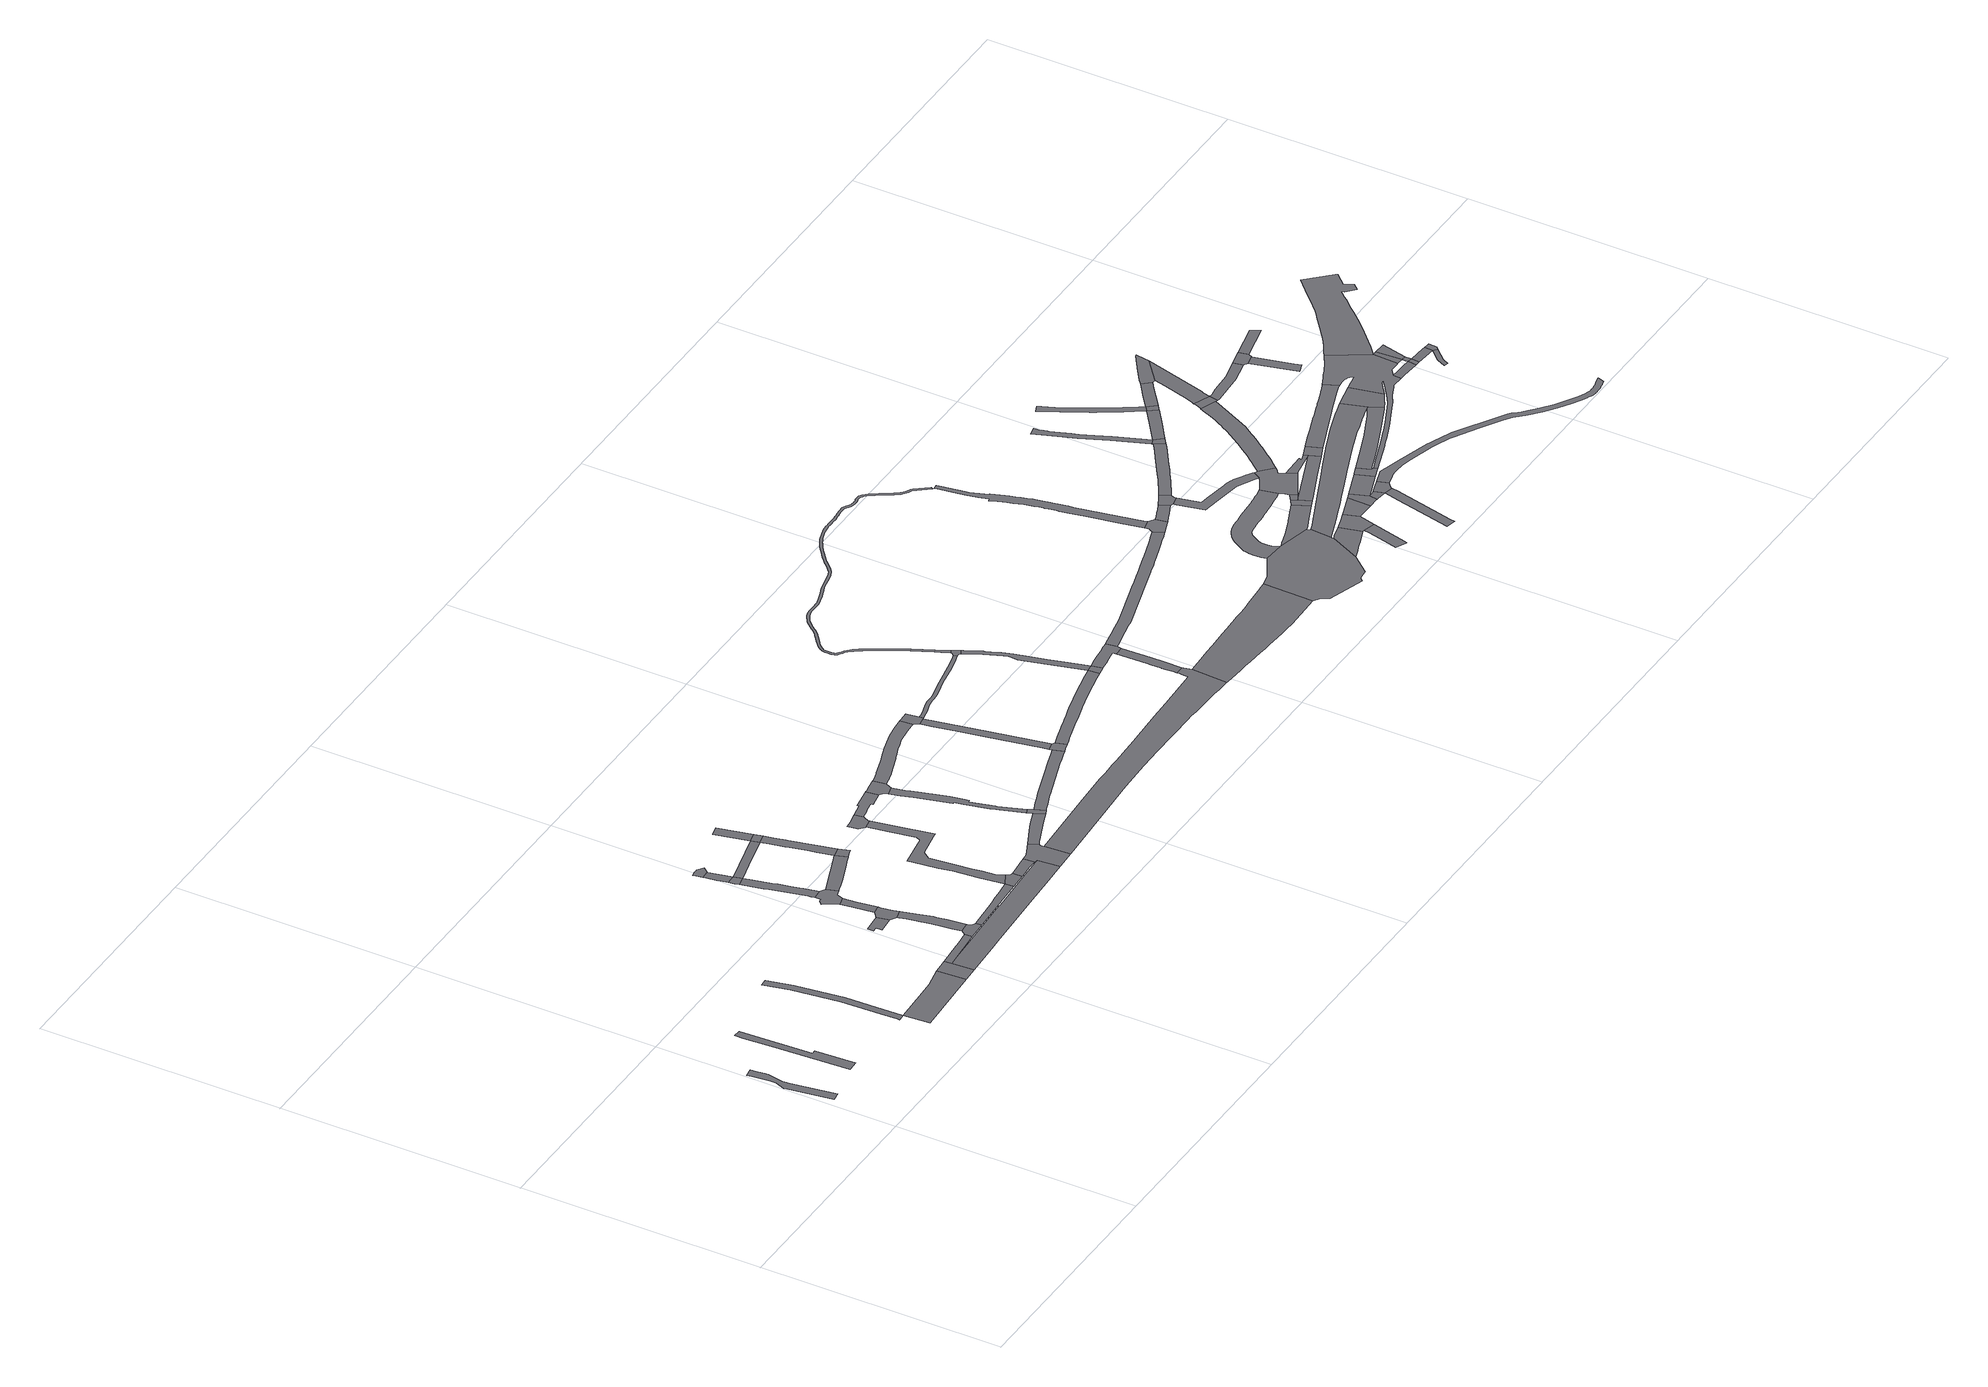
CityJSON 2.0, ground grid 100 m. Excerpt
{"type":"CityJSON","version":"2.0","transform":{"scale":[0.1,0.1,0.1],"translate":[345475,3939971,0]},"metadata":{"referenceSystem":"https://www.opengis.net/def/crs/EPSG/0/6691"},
"CityObjects":{
"road1":{"type":"Road","attributes":{"RoadStructureAttribute.sectionType":"1"},"geometry":[{"type":"MultiSurface","lod":"1","boundaries":[[[0,1,2,3,4,5,6,7,8,9,10,11,12,13,14,15,16,17]]]}]},
"road2":{"type":"Road","attributes":{"RoadStructureAttribute.sectionType":"1"},"geometry":[{"type":"MultiSurface","lod":"1","boundaries":[[[18,19,20,21,22,23,24,25]]]}]},
"road3":{"type":"Road","attributes":{"RoadStructureAttribute.sectionType":"1"},"geometry":[{"type":"MultiSurface","lod":"1","boundaries":[[[26,27,28,29,30,31,32,33,34,35,36,37]]]}]},
"road4":{"type":"Road","attributes":{"RoadStructureAttribute.sectionType":"1"},"geometry":[{"type":"MultiSurface","lod":"1","boundaries":[[[38,39,40,37,41,42,43,44]]]}]},
"road5":{"type":"Road","geometry":[{"type":"MultiSurface","lod":"1","boundaries":[[[45,46,44,43,47,48,49]]]}]},
"road6":{"type":"Road","attributes":{"RoadStructureAttribute.sectionType":"1"},"geometry":[{"type":"MultiSurface","lod":"1","boundaries":[[[48,50,51,52,53,45,49]]]}]},
"road7":{"type":"Road","attributes":{"RoadStructureAttribute.sectionType":"1"},"geometry":[{"type":"MultiSurface","lod":"1","boundaries":[[[54,55,56,57,58,59]]]}]},
"road8":{"type":"Road","geometry":[{"type":"MultiSurface","lod":"1","boundaries":[[[50,60,61,62,63,64,65,66,51]]]}]},
"road9":{"type":"Road","attributes":{"RoadStructureAttribute.sectionType":"1"},"geometry":[{"type":"MultiSurface","lod":"1","boundaries":[[[67,68,69,70,71,72,73,74,75,66,65,76,77,78,79,80,81,82,83]]]}]},
"road10":{"type":"Road","geometry":[{"type":"MultiSurface","lod":"1","boundaries":[[[84,85,86,87,54,59,67,83]]]}]},
"road11":{"type":"Road","attributes":{"RoadStructureAttribute.sectionType":"1"},"geometry":[{"type":"MultiSurface","lod":"1","boundaries":[[[88,89,87,86,90,91,92,93]]]}]},
"road12":{"type":"Road","geometry":[{"type":"MultiSurface","lod":"1","boundaries":[[[94,95,96,97,98,99,93,92,100,101,102]]]}]},
"road13":{"type":"Road","attributes":{"RoadStructureAttribute.sectionType":"1"},"geometry":[{"type":"MultiSurface","lod":"1","boundaries":[[[103,104,105,106,107,108,109,95,94,110,111,112,113,114,115,116]]]}]},
"road14":{"type":"Road","geometry":[{"type":"MultiSurface","lod":"1","boundaries":[[[117,118,103,116,119]]]}]},
"road15":{"type":"Road","attributes":{"RoadStructureAttribute.sectionType":"1"},"geometry":[{"type":"MultiSurface","lod":"1","boundaries":[[[120,121,122,123,124,125,117,119]]]}]},
"road16":{"type":"Road","attributes":{"function":"2","RoadStructureAttribute.sectionType":"1"},"geometry":[{"type":"MultiSurface","lod":"1","boundaries":[[[126,127,128,129,130,131,48,47,132,133,134,135,136]]]}]},
"road17":{"type":"Road","geometry":[{"type":"MultiSurface","lod":"1","boundaries":[[[137,138,139,140,141,142,122,121,143]]]}]},
"road18":{"type":"Road","attributes":{"RoadStructureAttribute.sectionType":"1"},"geometry":[{"type":"MultiSurface","lod":"1","boundaries":[[[144,145,146,62,61,147,148,149,150,151,152]]]}]},
"road19":{"type":"Road","attributes":{"RoadStructureAttribute.sectionType":"1"},"geometry":[{"type":"MultiSurface","lod":"1","boundaries":[[[153,154,155,156,157,158,159,160,161,162,163,164,165,166,102,101]]]}]},
"road20":{"type":"Road","attributes":{"RoadStructureAttribute.sectionType":"1"},"geometry":[{"type":"MultiSurface","lod":"1","boundaries":[[[167,168,169,170,171,172,173,174,175,119,116,176,173,177,178,179,180,181,182,164]]]}]},
"road21":{"type":"Road","geometry":[{"type":"MultiSurface","lod":"1","boundaries":[[[183,184,152,151,185,186]]]}]},
"road22":{"type":"Road","geometry":[{"type":"MultiSurface","lod":"1","boundaries":[[[163,187,188,189,167,164]]]}]},
"road23":{"type":"Road","geometry":[{"type":"MultiSurface","lod":"1","boundaries":[[[172,190,174,173]]]}]},
"road24":{"type":"Road","attributes":{"RoadStructureAttribute.sectionType":"1"},"geometry":[{"type":"MultiSurface","lod":"1","boundaries":[[[190,191,192,193,174]]]}]},
"road25":{"type":"Road","attributes":{"RoadStructureAttribute.sectionType":"1"},"geometry":[{"type":"MultiSurface","lod":"1","boundaries":[[[186,185,194,195,196,197]]]}]},
"road26":{"type":"Road","attributes":{"RoadStructureAttribute.sectionType":"1"},"geometry":[{"type":"MultiSurface","lod":"1","boundaries":[[[184,198,199,200,201,202,203,204,205,206,207,208,209,210,211,212,213,214,215,216,217,218,219,220,221,222,152]]]}]},
"road27":{"type":"Road","geometry":[{"type":"MultiSurface","lod":"1","boundaries":[[[136,223,224,225,226,227,228,229,197,196,126]]]}]},
"road28":{"type":"Road","geometry":[{"type":"MultiSurface","lod":"1","boundaries":[[[230,231,232,233,234,211,210,235,236,237]]]}]},
"road29":{"type":"Road","attributes":{"RoadStructureAttribute.sectionType":"1"},"geometry":[{"type":"MultiSurface","lod":"1","boundaries":[[[238,239,240,241,242,243,244,245,246,247,248,228,227]]]}]},
"road30":{"type":"Road","attributes":{"RoadStructureAttribute.sectionType":"1"},"geometry":[{"type":"MultiSurface","lod":"1","boundaries":[[[236,249,250,251,252,253,254,255,256,257,258,259,237]]]}]},
"road31":{"type":"Road","attributes":{"RoadStructureAttribute.sectionType":"1"},"geometry":[{"type":"MultiSurface","lod":"1","boundaries":[[[260,261,262,263,264,265,266,267,268,269,270,271,272,273,274,275,276,277,278,279,280,281]]]}]},
"road32":{"type":"Road","geometry":[{"type":"MultiSurface","lod":"1","boundaries":[[[244,243,282,283,260,281]]]}]},
"road33":{"type":"Road","geometry":[{"type":"MultiSurface","lod":"1","boundaries":[[[284,285,286,287,288,257,256,289,290,271,270,291,292]]]}]},
"road34":{"type":"Road","attributes":{"RoadStructureAttribute.sectionType":"1"},"geometry":[{"type":"MultiSurface","lod":"1","boundaries":[[[282,293,294,295,296,297,298,299,300,301,302,303,304,305,306,307,308,309,310,311,283]]]}]},
"road35":{"type":"Road","attributes":{"RoadStructureAttribute.sectionType":"1"},"geometry":[{"type":"MultiSurface","lod":"1","boundaries":[[[291,312,313,314,315,316,317,318,319,320,321,322,323,324,325,326,327,328,329,330,331,332,333,334,335,336,337,338,339,340,341,342,343,344,345,346,347,348,292]]]}]},
"road36":{"type":"Road","attributes":{"function":"2","RoadStructureAttribute.sectionType":"1"},"geometry":[{"type":"MultiSurface","lod":"1","boundaries":[[[349,350,351,352,353,354,355,356,357,358,359,360,361,362,363,364,365,366,367,368,369,370,371,372,224,223,373,374,375,376,377,378,379,380,381,382,383,384,385,386,387,388,389,390,391]]]}]},
"road37":{"type":"Road","geometry":[{"type":"MultiSurface","lod":"1","boundaries":[[[392,304,303,393,394,395,396,397]]]}]},
"road38":{"type":"Road","attributes":{"RoadStructureAttribute.sectionType":"1"},"geometry":[{"type":"MultiSurface","lod":"1","boundaries":[[[398,399,400,401,402,403,404,392,397]]]}]},
"road39":{"type":"Road","geometry":[{"type":"MultiSurface","lod":"1","boundaries":[[[405,400,399,406,407,408,409,410,411,338,337]]]}]},
"road40":{"type":"Road","attributes":{"RoadStructureAttribute.sectionType":"1"},"geometry":[{"type":"MultiSurface","lod":"1","boundaries":[[[412,413,414,415,416,417,418,419,420,421,422,423,424,396,395,425,426,427,428,429,430,431,432,433,434,435,436,437,438,439,440,441,442,443]]]}]},
"road41":{"type":"Road","attributes":{"RoadStructureAttribute.sectionType":"1"},"geometry":[{"type":"MultiSurface","lod":"1","boundaries":[[[444,445,446,447,448,449,450,451,452,453,454,455,456,457,458,407,406,459,460,461,462,463,464,465,466,467,468,469,470,471,472,473,474,475]]]}]},
"road42":{"type":"Road","geometry":[{"type":"MultiSurface","lod":"1","boundaries":[[[474,476,477,478,479,480,481,482,475]]]}]},
"road43":{"type":"Road","geometry":[{"type":"MultiSurface","lod":"1","boundaries":[[[412,443,483,484,485,486]]]}]},
"road44":{"type":"Road","attributes":{"RoadStructureAttribute.sectionType":"1"},"geometry":[{"type":"MultiSurface","lod":"1","boundaries":[[[477,487,488,489,490,491,492,493,494,412,486,495,496,497,498,499,500,501,502,503,478]]]}]},
"road45":{"type":"Road","geometry":[{"type":"MultiSurface","lod":"1","boundaries":[[[485,504,505,506,507,508,509,510,511,512,513,514,515,516,486]]]}]},
"road46":{"type":"Road","geometry":[{"type":"MultiSurface","lod":"1","boundaries":[[[517,518,509,508,519,520,521,522,523,524,525,354,353]]]}]},
"road47":{"type":"Road","attributes":{"function":"2","RoadStructureAttribute.sectionType":"1"},"geometry":[{"type":"MultiSurface","lod":"1","boundaries":[[[526,527,528,529,530,531,532,533,534,535,536,537,538,539,540,541,542,543,544,545,351,350,546,547,548,549,550,551,552,553,554,555,556,557,558,559,560,561,562,563,564,565]]]}]},
"road48":{"type":"Road","attributes":{"RoadStructureAttribute.sectionType":"1"},"geometry":[{"type":"MultiSurface","lod":"1","boundaries":[[[566,567,568,569,570,571,572,573,574,575,576,577,578,579,580,581,582,583,584,585,586,587,588,589,590,591,592,593,594,595,596,597,598,599,600,601,602,603,604,605,606,607,608,609,610,611,612,613,614,615,616,617,618,619,620,621,622,623,624,625,626,627,628,629,630,631,632,633,634,635,636,637,638,639,640,641,642,643,644,645,646,647,648,649,650,651,652,653,654,655,656,657,658,659,660,661,662,663,664,665,666,667,668,669,670,671,672,673,674,675,676,677,678,679,680,681,682,683,684,685,686,687,688,689,690,691,692,693,694,695,696,697,698,699,700,701,702,703,704,705,706,707,708,709,710,711,712,713,714,715,716,717,718,719,720,721,722,480,479,723,724,725,726,727,728,729,730,731,732,733,734,735,736,737,738,739,740,741,742,743,744,745,746,747,748,749,750,751,752,753,754,755,756,757,758,759,760,761,762,763,764,765,766,767,768,769,770,771,772,773,774,775,776,777,778,779,780,781,782,783,784,785,786,787,788,789,790,791,792,793,794,795,796,797,798,799,800,801,802,803,804,805,806,807,808,809,810,811,812,813,814,815,816,817,818,819,820,821,822,823,824,825,826,827,828,829,830,831,832,833,834,835,836,837,838,839,840,841,842,843,844,845,846,847,848,849,850,851,852,853,854,855,856,857,858,859,860,861,862,863,864,865,866,867,868,869,870,871,872,873,874,875,876,877,878,879,880,881,882,883,884,885]]]}]},
"road49":{"type":"Road","attributes":{"RoadStructureAttribute.sectionType":"1"},"geometry":[{"type":"MultiSurface","lod":"1","boundaries":[[[886,887,888,889,890,891,892,893,894,895,896,897,898,899,900,901,902,903,904,511,510,905,906,907,908,909,910,911,912,913,914,915,916,917,918,919,920,921,922,923]]]}]},
"road50":{"type":"Road","geometry":[{"type":"MultiSurface","lod":"1","boundaries":[[[924,925,926,927,928,929,930,931,932,933,934,935,936,937,938,939,526,565,940,941,942,943,944,945,946]]]}]},
"road51":{"type":"Road","geometry":[{"type":"MultiSurface","lod":"1","boundaries":[[[922,947,948,949,950,951,952,923]]]}]},
"road52":{"type":"Road","attributes":{"RoadStructureAttribute.sectionType":"1"},"geometry":[{"type":"MultiSurface","lod":"1","boundaries":[[[953,954,955,956,957,958,959,960,961,962,963,964,965,966,967,968,969,970,971,972,973,974,975,976,977,978,979,980,981,982,983,984,985,986,987,988,989,990,991,992,993,994,995,996,997,998,999,1000,1001,1002,1003,1004,1005,1006,951,950]]]}]},
"road53":{"type":"Road","attributes":{"function":"2","RoadStructureAttribute.sectionType":"1"},"geometry":[{"type":"MultiSurface","lod":"1","boundaries":[[[1007,1008,1009,1010,1011,1012,1013,1014,1015,1016,1017,924,946]]]}]},
"road54":{"type":"Road","attributes":{"RoadStructureAttribute.sectionType":"1"},"geometry":[{"type":"MultiSurface","lod":"1","boundaries":[[[948,1018,1019,1020,1021,1022,1023,1024,1025,1026,1027,1028,949]]]}]},
"road55":{"type":"Road","attributes":{"RoadStructureAttribute.sectionType":"1"},"geometry":[{"type":"MultiSurface","lod":"1","boundaries":[[[1029,1030,1031,1032,1033,1034,1035,1036,1037,1038,1039,1040,1041,1042,1043,1044,1045,1046,1047,1048,1049,1050,1051,1052,1053,1054,1055,1056,1057,1058,1059,1060,1061,1062,1063,1064,1065,1066,1067,1068,1069,1070,936,935,1071,1072,1073,1074,1075,1076,1077,1078,1079,1080,1081,1082,1083,1084,1085,1086,1087,1088,1089,1090,1091,1092,1093,1094,1095,1096,1097,1098,1099,1100,1101,1102,1103,1104,1105]]]}]},
"road56":{"type":"Road","attributes":{"RoadStructureAttribute.sectionType":"1"},"geometry":[{"type":"MultiSurface","lod":"1","boundaries":[[[1106,1107,1108,1109,1110,1111,1112,1113,1114,1115,1116,1117,1118,1119,935,934]]]}]},
"road57":{"type":"Road","attributes":{"RoadStructureAttribute.sectionType":"1"},"geometry":[{"type":"MultiSurface","lod":"1","boundaries":[[[1120,1121,1122,1123,1124,1125,1126,1127,1128]]]}]},
"road58":{"type":"Road","geometry":[{"type":"MultiSurface","lod":"1","boundaries":[[[1129,1130,1023,1022,1131,1132,1133,1134,1135]]]}]},
"road59":{"type":"Road","geometry":[{"type":"MultiSurface","lod":"1","boundaries":[[[1136,1137,1138,1139,1140,1013,1012,1123,1122]]]}]},
"road60":{"type":"Road","geometry":[{"type":"MultiSurface","lod":"1","boundaries":[[[1141,1142,1109,1108,1143]]]}]},
"road61":{"type":"Road","attributes":{"function":"2","RoadStructureAttribute.sectionType":"1"},"geometry":[{"type":"MultiSurface","lod":"1","boundaries":[[[1144,1145,1138,1137,1146]]]}]},
"road62":{"type":"Road","attributes":{"RoadStructureAttribute.sectionType":"1"},"geometry":[{"type":"MultiSurface","lod":"1","boundaries":[[[1147,1148,1149,1150,1151,1152,1153,1154,1155,1156,1157,1158,1159,1160,1161,1162,1163,1164,1165,1166,1167,1168,1169,1170,1132,1131]]]}]},
"road63":{"type":"Road","attributes":{"RoadStructureAttribute.sectionType":"1"},"geometry":[{"type":"MultiSurface","lod":"1","boundaries":[[[1171,1172,1173,1142,1141]]]}]},
"road64":{"type":"Road","attributes":{"RoadStructureAttribute.sectionType":"1"},"geometry":[{"type":"MultiSurface","lod":"1","boundaries":[[[1174,1175,1176,1177,1178,1179,1180,1181,1182,1183]]]}]},
"road65":{"type":"Road","geometry":[{"type":"MultiSurface","lod":"1","boundaries":[[[1184,1185,1144,1146,1186,1187]]]}]},
"road66":{"type":"Road","attributes":{"RoadStructureAttribute.sectionType":"1"},"geometry":[{"type":"MultiSurface","lod":"1","boundaries":[[[1134,1188,1189,1190,1191,1192,1193,1194,1195,1196,1197,1198,1199,1200,1201,1202,1203,1204,1205,1206,1207,1208,1135]]]}]},
"road67":{"type":"Road","attributes":{"RoadStructureAttribute.sectionType":"1"},"geometry":[{"type":"MultiSurface","lod":"1","boundaries":[[[1209,1210,1211,1184,1187,1212,1183]]]}]},
"road68":{"type":"Road","geometry":[{"type":"MultiSurface","lod":"1","boundaries":[[[1104,1213,1172,1171,1214,1215,1216,1217,1218,1219,1220,1221,1222,1223,1154,1153,1224,1225,1226,1227,1228,1229,1105]]]}]},
"road69":{"type":"Road","attributes":{"function":"2","RoadStructureAttribute.sectionType":"1"},"geometry":[{"type":"MultiSurface","lod":"1","boundaries":[[[1230,1231,1141,1143,1232,1233,1234,1235,1236]]]}]},
"road70":{"type":"Road","attributes":{"function":"2","RoadStructureAttribute.sectionType":"1"},"geometry":[{"type":"MultiSurface","lod":"1","boundaries":[[[1237,1185,1184,1238,1239]]]}]},
"road71":{"type":"Road","geometry":[{"type":"MultiSurface","lod":"1","boundaries":[[[1240,1241,1242,1243,1244,1209,1183,1182]]]}]},
"road72":{"type":"Road","attributes":{"function":"2","RoadStructureAttribute.sectionType":"1"},"geometry":[{"type":"MultiSurface","lod":"1","boundaries":[[[1245,1246,1247,1248,1218,1217,1249,1236]]]}]},
"road73":{"type":"Road","attributes":{"RoadStructureAttribute.sectionType":"1"},"geometry":[{"type":"MultiSurface","lod":"1","boundaries":[[[1250,1251,1252,1253,1254,1255,1256,1257,1258,1259,1260,1261,1262,1263,1264,1265,1266,1267,1268,1269]]]}]},
"road74":{"type":"Road","attributes":{"function":"3","RoadStructureAttribute.sectionType":"1"},"geometry":[{"type":"MultiSurface","lod":"1","boundaries":[[[1270,1271,1272,1273,1274,1275,1276,1277,1278,1279,1280,1281,1282,1283,1284,929,928,1285,1286,1287,1288,1289,1290,1291,1292,1293,1294,1295,1296,1297,1298,1299,1300,1301,1302,1303,1304,1305,1306,1307,1308,1309,1310,1311,1312,1313,1314,1315,1316,1317,1318,1319,1320,1321]]]}]},
"road75":{"type":"Road","geometry":[{"type":"MultiSurface","lod":"1","boundaries":[[[1322,1323,1324,1237,1239,1325,1326]]]}]},
"road76":{"type":"Road","geometry":[{"type":"MultiSurface","lod":"1","boundaries":[[[1268,1199,1198,1327,1328,1269]]]}]},
"road77":{"type":"Road","geometry":[{"type":"MultiSurface","lod":"1","boundaries":[[[1235,1329,1330,1245,1236]]]}]},
"road78":{"type":"Road","attributes":{"RoadStructureAttribute.sectionType":"1"},"geometry":[{"type":"MultiSurface","lod":"1","boundaries":[[[1222,1331,1332,1333,1334,1335,1336,1337,1338,1339,1340,1341,1342,1343,1344,1345,1346,1347,1348,1349,1350,1351,1352,1353,1354,1355,1356,1357,1358,1359,1360,1361,1362,1363,1364,1365,1366,1223]]]}]},
"road79":{"type":"Road","attributes":{"RoadStructureAttribute.sectionType":"1"},"geometry":[{"type":"MultiSurface","lod":"1","boundaries":[[[1367,1368,1369,1269,1328,1370,1371,1372,1373,1374]]]}]},
"road80":{"type":"Road","attributes":{"RoadStructureAttribute.sectionType":"1"},"geometry":[{"type":"MultiSurface","lod":"1","boundaries":[[[1375,1376,1377,1378,1379,1380,1381,1382,1383,1384,1385,1386,1387,1388,1389,1390,1391,1392,1393,1394,1395,1396,1397,1398,1399,1400,1401,1402,1403,1404,1405,1406,1407,1374]]]}]},
"road81":{"type":"Road","attributes":{"function":"3","RoadStructureAttribute.sectionType":"1"},"geometry":[{"type":"MultiSurface","lod":"1","boundaries":[[[1408,1409,1410,1411,1412,1413,1414,1323,1322,1415,1416,1417,1418,1419,1420,1421,1422,1423,1424,1321]]]}]},
"road82":{"type":"Road","geometry":[{"type":"MultiSurface","lod":"1","boundaries":[[[1373,1425,1426,1375,1374]]]}]},
"road83":{"type":"Road","geometry":[{"type":"MultiSurface","lod":"1","boundaries":[[[1427,1428,1346,1345,1429,1430,1431,1432]]]}]},
"road84":{"type":"Road","attributes":{"RoadStructureAttribute.sectionType":"1"},"geometry":[{"type":"MultiSurface","lod":"1","boundaries":[[[1433,1375,1426,1434,1435,1436,1437]]]}]},
"road85":{"type":"Road","attributes":{"function":"2","RoadStructureAttribute.sectionType":"1"},"geometry":[{"type":"MultiSurface","lod":"1","boundaries":[[[1438,1439,1440,1441,1442,1443,1444,1445,1446,1447,1448,1449,1450,1451,1452,1330,1329,1453,1454,1455,1456,1457,1458,1459,1460,1461,1462,1463]]]}]},
"road86":{"type":"Road","attributes":{"RoadStructureAttribute.sectionType":"1"},"geometry":[{"type":"MultiSurface","lod":"1","boundaries":[[[1242,1464,1465,1466,1467,1468,1469,1470,1471,1472,1473,1474,1475,1476,1477,1478,1479,1480,1481,1482,1483,1484,1485,1486,1487,1488,1489,1490,1491,1492,1493,1494,1495,1496,1497,1498,1499,1500,1501,1502,1503,1504,1505,1506,1507,1508,1509,1510,1511,1512,1513,1514,1515,1516,1517,1518,1519,1520,1521,1522,1523,1524,1525,1526,1527,1528,1529,1530,1531,1532,1533,1534,1535,1536,1537,1538,1539,1540,1541,1542,1543,1243]]]}]},
"road87":{"type":"Road","attributes":{"RoadStructureAttribute.sectionType":"1"},"geometry":[{"type":"MultiSurface","lod":"1","boundaries":[[[1544,1545,1546,1547,1548,1549,1550,1551,1552,1553,1432,1431]]]}]},
"road88":{"type":"Road","geometry":[{"type":"MultiSurface","lod":"1","boundaries":[[[1325,1554,1555,1556,1557,1558,1559,1560,1561,1562,1563,1564,1565,1566,1567,1568,1569,1570,1571,1572,1573,1574,1575,1576,1577,1578,1579,1580,1581,1582,1583,1584,1585,1438,1463,1586,1587,1588,1589,1590,1591,1592,1593,1594,1595,1596,1597,1598,1599,1600,1601,1602,1603,1604,1605,1606,1607,1608,1609,1610,1611,1612,1613,1614,1615,1616,1617,1618,1326]]]}]},
"road89":{"type":"Road","geometry":[{"type":"MultiSurface","lod":"1","boundaries":[[[1437,1436,1547,1546,1619,1620,1621,1622]]]}]},
"road90":{"type":"Road","attributes":{"RoadStructureAttribute.sectionType":"1"},"geometry":[{"type":"MultiSurface","lod":"1","boundaries":[[[1430,1623,1624,1625,1626,1627,1628,1629,1630,1631,1632,1633,1431]]]}]},
"road91":{"type":"Road","geometry":[{"type":"MultiSurface","lod":"1","boundaries":[[[1321,1424,1634,1635,1636,1598,1597,1637,1270]]]}]},
"road92":{"type":"Road","attributes":{"RoadStructureAttribute.sectionType":"1"},"geometry":[{"type":"MultiSurface","lod":"1","boundaries":[[[1638,1639,1640,1641,1642,1643,1644]]]}]},
"road93":{"type":"Road","geometry":[{"type":"MultiSurface","lod":"1","boundaries":[[[1627,1638,1644,1645,1646,1628]]]}]},
"road94":{"type":"Road","attributes":{"RoadStructureAttribute.sectionType":"1"},"geometry":[{"type":"MultiSurface","lod":"1","boundaries":[[[1647,1648,1649,1570,1569,1650,1651,1652,1653]]]}]},
"road95":{"type":"Road","attributes":{"RoadStructureAttribute.sectionType":"1"},"geometry":[{"type":"MultiSurface","lod":"1","boundaries":[[[1645,1654,1655,1646]]]}]},
"road96":{"type":"Road","geometry":[{"type":"MultiSurface","lod":"1","boundaries":[[[1656,1657,1647,1653]]]}]},
"road97":{"type":"Road","geometry":[{"type":"MultiSurface","lod":"1","boundaries":[[[1658,1659,1660,1576,1575,1661]]]}]},
"road98":{"type":"Road","attributes":{"RoadStructureAttribute.sectionType":"1"},"geometry":[{"type":"MultiSurface","lod":"1","boundaries":[[[1662,1647,1657,1663,1664,1661]]]}]},
"road99":{"type":"Road","geometry":[{"type":"MultiSurface","lod":"1","boundaries":[[[1664,1665,1658,1661]]]}]},
"road100":{"type":"Road","attributes":{"RoadStructureAttribute.sectionType":"1"},"geometry":[{"type":"MultiSurface","lod":"1","boundaries":[[[1666,1667,1668,1669,1670,1671,1672,1673]]]}]},
"road101":{"type":"Road","attributes":{"RoadStructureAttribute.sectionType":"1"},"geometry":[{"type":"MultiSurface","lod":"1","boundaries":[[[1674,1675,1676,1657,1656,1677,1673]]]}]},
"road102":{"type":"Road","geometry":[{"type":"MultiSurface","lod":"1","boundaries":[[[1678,1679,1680,1674,1673,1672]]]}]},
"road103":{"type":"Road","attributes":{"function":"2","RoadStructureAttribute.sectionType":"1"},"geometry":[{"type":"MultiSurface","lod":"1","boundaries":[[[1681,1682,1683,1684,1685,1686,1687,1688,1689,1690,1691,1692,1693,1694,1695,1696,1697,1698,1699,1700,1701,1577,1576,1702,1703,1704,1705,1706,1707,1708,1709,1710,1711,1712,1713,1714,1715,1716,1717,1718,1719,1720]]]}]}
},
"vertices":[
[72,282,0],[43,465,0],[41,487,0],[41,495,0],[50,546,0],[52,561,0],[52,575,0],[48,609,0],[45,631,0],[10,627,0],[13,605,0],[22,534,0],[23,522,0],[21,510,0],[17,498,0],[7,470,0],[7,466,0],[37,277,0],
[262,484,0],[247,484,0],[232,782,0],[202,785,0],[203,749,0],[209,649,0],[226,317,0],[271,320,0],
[611,321,0],[607,421,0],[602,552,0],[576,750,0],[552,854,0],[522,852,0],[547,745,0],[572,549,0],[578,388,0],[581,319,0],[581,311,0],[611,313,0],
[881,337,0],[825,325,0],[721,319,0],[617,205,0],[717,211,0],[915,223,0],[908,342,0],
[973,347,0],[927,344,0],[981,227,0],[976,316,0],[976,317,0],
[1157,333,0],[1154,363,0],[1099,358,0],[1077,356,0],
[1089,695,0],[1011,687,0],[1012,663,0],[1032,664,0],[1034,638,0],[1101,645,0],
[1179,335,0],[1236,339,0],[1234,362,0],[1223,366,0],[1215,380,0],[1214,388,0],[1169,382,0],
[1126,628,0],[1128,621,0],[1134,593,0],[1140,565,0],[1145,540,0],[1146,538,0],[1152,499,0],[1158,459,0],[1164,420,0],[1208,426,0],[1203,466,0],[1197,506,0],[1195,517,0],[1192,531,0],[1182,569,0],[1176,592,0],[1163,638,0],
[1156,665,0],[1149,710,0],[1148,719,0],[1112,715,0],
[1101,803,0],[1102,796,0],[1145,737,0],[1135,807,0],[1130,858,0],[1095,849,0],
[1128,952,0],[1086,948,0],[1088,924,0],[1078,924,0],[1059,908,0],[1088,866,0],[1141,886,0],[1163,893,0],[1149,938,0],
[1022,1226,0],[1034,1178,0],[1038,1158,0],[1043,1137,0],[1048,1117,0],[1082,974,0],[1084,963,0],[1114,1012,0],[1113,1016,0],[1103,1060,0],[1092,1107,0],[1089,1117,0],[1067,1211,0],[1061,1235,0],
[1013,1266,0],[1018,1244,0],[1053,1269,0],
[1040,1324,0],[1030,1365,0],[995,1363,0],[997,1351,0],[1005,1311,0],[1005,1308,0],
[1683,359,0],[1668,358,0],[1602,353,0],[1378,340,0],[1369,340,0],[1120,325,0],[1126,235,0],[1175,238,0],[1439,253,0],[1594,262,0],[1689,268,0],
[1023,1406,0],[1021,1405,0],[1017,1404,0],[1009,1406,0],[989,1402,0],[992,1389,0],[1047,1388,0],
[1433,381,0],[1409,379,0],[1373,375,0],[1262,340,0],[1376,347,0],[1380,347,0],[1410,349,0],[1501,354,0],[1499,388,0],
[1175,897,0],[1199,904,0],[1223,912,0],[1246,920,0],[1269,929,0],[1291,938,0],[1313,947,0],[1332,955,0],[1335,956,0],[1362,966,0],[1365,967,0],[1348,1015,0],[1332,1009,0],[1252,978,0],
[1387,1024,0],[1367,1110,0],[1344,1208,0],[1343,1215,0],[1332,1261,0],[1324,1298,0],[1285,1289,0],[1277,1323,0],[1127,1287,0],[1142,1255,0],[1293,1254,0],[1306,1196,0],[1308,1190,0],[1313,1168,0],[1325,1114,0],[1333,1080,0],
[1555,400,0],[1547,415,0],[1569,358,0],[1567,396,0],
[1376,971,0],[1388,975,0],[1402,980,0],
[1316,1332,0],
[1283,1473,0],[1244,1464,0],[1259,1398,0],
[1602,360,0],[1629,362,0],[1669,363,0],[1664,407,0],
[1535,436,0],[1530,450,0],[1525,502,0],[1521,540,0],[1513,601,0],[1507,647,0],[1502,694,0],[1500,711,0],[1522,740,0],[1623,758,0],[1642,761,0],[1609,932,0],[1595,1008,0],[1556,1000,0],[1573,911,0],[1592,809,0],[1583,792,0],[1583,791,0],[1449,768,0],[1454,710,0],[1456,694,0],[1463,646,0],[1474,594,0],[1485,489,0],[1489,464,0],
[1777,274,0],[1770,379,0],[1768,388,0],[1768,395,0],[1772,401,0],[1754,439,0],[1693,410,0],
[1559,1065,0],[1556,1065,0],[1527,1062,0],[1532,1020,0],[1554,1000,0],[1594,1013,0],[1606,1039,0],[1599,1074,0],
[1784,409,0],[1797,414,0],[1824,425,0],[1865,441,0],[1905,457,0],[1946,473,0],[1925,514,0],[1918,511,0],[1888,499,0],[1862,489,0],[1848,483,0],
[1612,1041,0],[1629,1044,0],[1645,1048,0],[1662,1051,0],[1679,1054,0],[1690,1056,0],[1691,1047,0],[1751,1057,0],[1743,1107,0],[1656,1093,0],[1656,1086,0],
[1937,544,0],[1900,651,0],[1898,656,0],[1874,753,0],[1882,755,0],[1879,772,0],[1869,828,0],[1855,878,0],[1828,970,0],[1822,989,0],[1811,1040,0],[1775,1030,0],[1786,986,0],[1801,940,0],[1838,797,0],[1843,798,0],[1852,760,0],[1875,663,0],[1878,655,0],[1883,643,0],[1887,631,0],[1918,538,0],
[1966,481,0],[1949,523,0],
[1806,1117,0],[1764,1110,0],[1760,1109,0],[1752,1109,0],[1746,1108,0],[1756,1054,0],[1771,1044,0],[1824,1068,0],[1815,1119,0],
[1974,485,0],[2002,496,0],[2031,507,0],[2052,515,0],[2059,518,0],[2239,579,0],[2245,581,0],[2248,582,0],[2259,585,0],[2295,596,0],[2316,602,0],[2302,645,0],[2282,639,0],[2232,624,0],[2159,599,0],[2043,560,0],[2014,549,0],[1986,538,0],[1957,526,0],
[1834,1069,0],[1845,1071,0],[1856,1074,0],[1867,1077,0],[1878,1080,0],[1897,1086,0],[1917,1093,0],[1937,1100,0],[1956,1107,0],[1975,1114,0],[1983,1117,0],[1993,1121,0],[2012,1128,0],[2030,1135,0],[2042,1139,0],[2054,1142,0],[2065,1146,0],[2077,1149,0],[2089,1152,0],[2100,1154,0],[2112,1156,0],[2124,1158,0],[2142,1160,0],[2159,1161,0],[2177,1162,0],[2191,1163,0],[2185,1215,0],[2132,1209,0],[2125,1208,0],[2084,1201,0],[2011,1181,0],[1981,1171,0],[1960,1163,0],[1936,1154,0],[1866,1132,0],[1858,1129,0],[1829,1121,0],
[2954,299,0],[2974,298,0],[2985,447,0],[2975,480,0],[2974,483,0],[2938,484,0],[2938,474,0],[2937,465,0],[2937,455,0],[2936,442,0],[2936,437,0],[2754,428,0],[2663,424,0],[2623,422,0],[2491,416,0],[2436,414,0],[2360,411,0],[2328,410,0],[2295,409,0],[2284,409,0],[2281,408,0],[2263,408,0],[2230,407,0],[2069,397,0],[2035,290,0],[2236,302,0],[2379,308,0],[2387,308,0],[2427,309,0],[2483,309,0],[2582,309,0],[2611,309,0],[2641,309,0],[2670,309,0],[2700,309,0],[2731,308,0],[2763,307,0],[2794,306,0],[2826,304,0],[2858,303,0],[2890,302,0],[2922,301,0],[2929,300,0],
[2300,657,0],[2330,607,0],[2344,611,0],[2357,615,0],[2344,658,0],[2334,664,0],
[2287,904,0],[2240,1147,0],[2205,1141,0],[2213,1099,0],[2233,999,0],[2253,896,0],[2295,682,0],
[2205,1144,0],[2245,1149,0],[2242,1165,0],[2238,1193,0],[2235,1217,0],[2213,1217,0],[2194,1216,0],
[2793,772,0],[2755,765,0],[2653,743,0],[2572,724,0],[2562,721,0],[2530,711,0],[2504,703,0],[2499,702,0],[2483,698,0],[2466,693,0],[2449,689,0],[2431,684,0],[2381,669,0],[2378,621,0],[2394,626,0],[2430,637,0],[2443,640,0],[2445,641,0],[2460,645,0],[2477,650,0],[2494,654,0],[2503,657,0],[2512,659,0],[2543,668,0],[2574,677,0],[2584,680,0],[2595,683,0],[2616,688,0],[2663,699,0],[2764,721,0],[2791,726,0],[2797,727,0],
[2613,1238,0],[2559,1225,0],[2464,1208,0],[2414,1197,0],[2389,1190,0],[2385,1190,0],[2380,1188,0],[2361,1187,0],[2350,1188,0],[2339,1187,0],[2317,1183,0],[2283,1173,0],[2266,1168,0],[2262,1167,0],[2253,1166,0],[2269,1153,0],[2280,1156,0],[2287,1158,0],[2321,1168,0],[2341,1172,0],[2351,1173,0],[2361,1172,0],[2382,1173,0],[2388,1175,0],[2392,1176,0],[2417,1182,0],[2467,1194,0],[2562,1210,0],[2610,1222,0],[2622,1226,0],[2637,1230,0],[2631,1244,0],
[2651,1230,0],[2655,1226,0],[2672,1236,0],[2656,1265,0],[2643,1258,0],[2642,1254,0],[2640,1250,0],
[2812,730,0],[2816,730,0],[2831,733,0],[2823,777,0],
[2691,1153,0],[2712,1106,0],[2714,1103,0],[2721,1084,0],[2725,1066,0],[2725,1043,0],[2724,1027,0],[2763,883,0],[2797,874,0],[2779,938,0],[2762,1004,0],[2747,1059,0],[2733,1102,0],[2727,1117,0],[2711,1157,0],[2709,1163,0],[2676,1228,0],
[2863,738,0],[2892,743,0],[2917,746,0],[2929,748,0],[2930,734,0],[2970,735,0],[2974,755,0],[2967,799,0],[2946,796,0],[2923,792,0],[2916,791,0],[2886,787,0],[2856,783,0],
[2975,556,0],[2973,614,0],[2934,607,0],[2934,589,0],[2935,549,0],[2935,547,0],[2936,532,0],[2937,516,0],[2938,500,0],
[3571,480,0],[3542,478,0],[3538,477,0],[3504,474,0],[3471,472,0],[3437,469,0],[3405,467,0],[3372,465,0],[3340,464,0],[3330,463,0],[3307,462,0],[3282,461,0],[3267,461,0],[3227,459,0],[3187,457,0],[3147,455,0],[3144,455,0],[3108,454,0],[3068,452,0],[3029,449,0],[2981,297,0],[3009,295,0],[3036,293,0],[3064,291,0],[3096,289,0],[3129,286,0],[3162,284,0],[3195,282,0],[3223,279,0],[3251,277,0],[3280,276,0],[3308,274,0],[3341,272,0],[3373,271,0],[3406,270,0],[3438,270,0],[3471,271,0],[3503,272,0],[3535,273,0],[3567,274,0],
[3456,1874,0],[3449,1881,0],[3434,1888,0],[3428,1891,0],[3422,1895,0],[3414,1903,0],[3406,1912,0],[3400,1922,0],[3392,1933,0],[3385,1945,0],[3377,1957,0],[3370,1969,0],[3362,1981,0],[3356,1990,0],[3349,2000,0],[3342,2009,0],[3333,2017,0],[3330,2019,0],[3328,2021,0],[3324,2023,0],[3321,2025,0],[3316,2026,0],[3312,2026,0],[3307,2026,0],[3303,2026,0],[3297,2026,0],[3291,2024,0],[3285,2023,0],[3280,2023,0],[3274,2023,0],[3268,2023,0],[3262,2024,0],[3257,2026,0],[3255,2027,0],[3252,2028,0],[3250,2030,0],[3247,2032,0],[3244,2034,0],[3241,2036,0],[3238,2038,0],[3234,2040,0],[3229,2042,0],[3224,2043,0],[3219,2043,0],[3214,2043,0],[3206,2043,0],[3199,2042,0],[3192,2041,0],[3185,2040,0],[3177,2039,0],[3168,2039,0],[3160,2038,0],[3151,2037,0],[3135,2037,0],[3119,2037,0],[3103,2037,0],[3102,2037,0],[3086,2036,0],[3075,2034,0],[3065,2032,0],[3054,2029,0],[3043,2026,0],[3035,2023,0],[3027,2020,0],[3019,2017,0],[3011,2013,0],[3002,2008,0],[2994,2004,0],[2986,1999,0],[2978,1994,0],[2961,1981,0],[2944,1968,0],[2927,1955,0],[2911,1941,0],[2898,1928,0],[2897,1927,0],[2885,1914,0],[2872,1901,0],[2859,1891,0],[2837,1882,0],[2813,1876,0],[2788,1871,0],[2763,1865,0],[2745,1859,0],[2728,1852,0],[2711,1846,0],[2693,1841,0],[2686,1838,0],[2678,1836,0],[2671,1835,0],[2664,1834,0],[2657,1834,0],[2651,1834,0],[2644,1834,0],[2636,1834,0],[2626,1834,0],[2616,1834,0],[2606,1833,0],[2595,1831,0],[2585,1827,0],[2575,1821,0],[2565,1815,0],[2556,1808,0],[2548,1802,0],[2541,1795,0],[2534,1787,0],[2528,1779,0],[2523,1773,0],[2522,1772,0],[2518,1767,0],[2514,1761,0],[2509,1755,0],[2502,1748,0],[2494,1742,0],[2486,1736,0],[2478,1729,0],[2467,1721,0],[2456,1712,0],[2446,1703,0],[2436,1693,0],[2433,1688,0],[2429,1683,0],[2426,1678,0],[2424,1673,0],[2422,1666,0],[2422,1658,0],[2422,1651,0],[2422,1644,0],[2422,1639,0],[2422,1633,0],[2423,1627,0],[2425,1621,0],[2431,1612,0],[2439,1606,0],[2448,1600,0],[2455,1595,0],[2463,1587,0],[2471,1580,0],[2478,1572,0],[2485,1564,0],[2491,1555,0],[2497,1545,0],[2503,1535,0],[2509,1525,0],[2523,1502,0],[2537,1478,0],[2544,1464,0],[2550,1454,0],[2563,1430,0],[2573,1412,0],[2582,1393,0],[2591,1374,0],[2600,1355,0],[2610,1334,0],[2619,1313,0],[2628,1292,0],[2638,1270,0],[2645,1286,0],[2628,1319,0],[2620,1335,0],[2619,1338,0],[2609,1359,0],[2600,1379,0],[2591,1398,0],[2581,1416,0],[2572,1435,0],[2559,1459,0],[2557,1462,0],[2545,1483,0],[2531,1507,0],[2518,1530,0],[2512,1540,0],[2506,1551,0],[2500,1561,0],[2493,1571,0],[2485,1579,0],[2478,1587,0],[2470,1595,0],[2462,1602,0],[2454,1608,0],[2445,1614,0],[2439,1619,0],[2434,1625,0],[2433,1629,0],[2432,1634,0],[2432,1639,0],[2432,1645,0],[2432,1652,0],[2432,1658,0],[2432,1664,0],[2433,1670,0],[2435,1674,0],[2438,1678,0],[2441,1682,0],[2444,1686,0],[2453,1696,0],[2463,1705,0],[2474,1713,0],[2484,1721,0],[2492,1728,0],[2501,1734,0],[2509,1741,0],[2516,1748,0],[2522,1754,0],[2526,1761,0],[2531,1767,0],[2535,1773,0],[2539,1778,0],[2542,1781,0],[2548,1788,0],[2555,1794,0],[2562,1801,0],[2571,1807,0],[2580,1813,0],[2589,1817,0],[2598,1821,0],[2607,1823,0],[2617,1824,0],[2627,1824,0],[2636,1824,0],[2643,1824,0],[2650,1824,0],[2657,1824,0],[2664,1824,0],[2673,1825,0],[2681,1827,0],[2688,1829,0],[2696,1831,0],[2714,1836,0],[2731,1843,0],[2749,1850,0],[2766,1856,0],[2790,1861,0],[2815,1866,0],[2840,1872,0],[2864,1882,0],[2879,1894,0],[2892,1907,0],[2905,1921,0],[2912,1928,0],[2918,1933,0],[2934,1947,0],[2950,1960,0],[2966,1973,0],[2984,1985,0],[2991,1990,0],[2999,1995,0],[3007,2000,0],[3015,2004,0],[3023,2008,0],[3030,2011,0],[3038,2014,0],[3046,2017,0],[3056,2020,0],[3067,2022,0],[3077,2024,0],[3087,2026,0],[3103,2027,0],[3111,2027,0],[3119,2027,0],[3135,2027,0],[3152,2027,0],[3161,2028,0],[3169,2029,0],[3178,2029,0],[3186,2030,0],[3193,2031,0],[3200,2032,0],[3207,2033,0],[3214,2033,0],[3218,2033,0],[3223,2033,0],[3226,2032,0],[3230,2031,0],[3233,2030,0],[3235,2028,0],[3238,2026,0],[3242,2023,0],[3244,2022,0],[3247,2020,0],[3250,2018,0],[3253,2016,0],[3260,2014,0],[3267,2013,0],[3273,2013,0],[3280,2013,0],[3281,2013,0],[3286,2013,0],[3293,2015,0],[3298,2016,0],[3304,2016,0],[3308,2016,0],[3311,2016,0],[3315,2016,0],[3317,2015,0],[3320,2014,0],[3322,2013,0],[3324,2011,0],[3327,2009,0],[3335,2002,0],[3341,1994,0],[3347,1985,0],[3354,1975,0],[3362,1964,0],[3369,1952,0],[3376,1940,0],[3384,1928,0],[3388,1922,0],[3391,1917,0],[3398,1907,0],[3406,1896,0],[3416,1887,0],[3423,1883,0],[3430,1879,0],[3433,1877,0],[3441,1873,0],[3455,1859,0],[3489,1814,0],[3491,1813,0],[3496,1822,0],
[3623,980,0],[3592,969,0],[3550,956,0],[3507,942,0],[3496,939,0],[3463,929,0],[3447,925,0],[3420,916,0],[3383,906,0],[3350,896,0],[3330,890,0],[3162,841,0],[3132,832,0],[3105,826,0],[3093,824,0],[3054,816,0],[3031,811,0],[3015,808,0],[2976,801,0],[2984,756,0],[3024,764,0],[3063,772,0],[3091,778,0],[3102,780,0],[3127,785,0],[3143,788,0],[3372,855,0],[3433,873,0],[3435,874,0],[3476,886,0],[3490,891,0],[3520,899,0],[3563,913,0],[3606,927,0],[3618,931,0],[3638,937,0],[3670,949,0],[3650,989,0],
[3940,397,0],[3939,398,0],[3937,402,0],[3937,404,0],[3938,407,0],[3946,497,0],[3942,498,0],[3940,500,0],[3938,503,0],[3938,505,0],[3939,508,0],[3804,540,0],[3712,546,0],[3695,536,0],[3654,513,0],[3616,492,0],[3589,259,0],[3611,226,0],[3760,178,0],[3775,191,0],[3795,194,0],[3814,194,0],[3878,270,0],
[3701,960,0],[3732,972,0],[3723,1017,0],[3698,1034,0],[3658,1026,0],[3662,1009,0],
[3696,1043,0],[3642,1314,0],[3639,1333,0],[3636,1353,0],[3632,1373,0],[3629,1393,0],[3627,1401,0],[3625,1411,0],[3623,1421,0],[3621,1430,0],[3617,1449,0],[3613,1467,0],[3612,1469,0],[3607,1488,0],[3601,1509,0],[3595,1529,0],[3588,1549,0],[3584,1560,0],[3582,1566,0],[3576,1583,0],[3570,1600,0],[3564,1617,0],[3561,1616,0],[3535,1689,0],[3533,1704,0],[3520,1795,0],[3517,1813,0],[3497,1810,0],[3498,1806,0],[3510,1720,0],[3516,1684,0],[3525,1643,0],[3537,1605,0],[3527,1600,0],[3532,1586,0],[3539,1569,0],[3545,1553,0],[3550,1536,0],[3557,1516,0],[3563,1497,0],[3569,1477,0],[3574,1458,0],[3578,1440,0],[3582,1422,0],[3586,1404,0],[3586,1400,0],[3589,1385,0],[3593,1366,0],[3595,1355,0],[3596,1346,0],[3600,1326,0],[3603,1307,0],[3615,1244,0],[3641,1115,0],
[3906,280,0],[3912,282,0],[3934,291,0],[3952,297,0],[3967,303,0],[4029,327,0],[4005,416,0],[4000,414,0],[3952,401,0],[3944,398,0],[3942,398,0],
[3755,981,0],[3777,990,0],[3799,1000,0],[3821,1010,0],[3826,1012,0],[3805,1052,0],[3802,1050,0],[3781,1041,0],[3779,1040,0],[3760,1032,0],[3738,1023,0],
[4060,777,0],[4048,774,0],[4036,772,0],[4024,771,0],[4002,767,0],[3994,767,0],[3979,765,0],[3956,764,0],[3933,762,0],[3924,761,0],[3916,760,0],[3899,759,0],[3881,757,0],[3864,755,0],[3850,754,0],[3836,753,0],[3821,750,0],[3808,747,0],[3803,745,0],[3798,743,0],[3794,741,0],[3789,739,0],[3780,734,0],[3772,728,0],[3764,722,0],[3757,715,0],[3750,707,0],[3744,698,0],[3739,689,0],[3733,680,0],[3728,671,0],[3722,662,0],[3721,661,0],[3717,653,0],[3712,643,0],[3710,636,0],[3709,628,0],[3707,620,0],[3706,612,0],[3706,597,0],[3707,583,0],[3708,569,0],[3797,548,0],[3788,572,0],[3784,587,0],[3785,599,0],[3786,613,0],[3791,628,0],[3803,649,0],[3806,654,0],[3808,658,0],[3810,662,0],[3812,664,0],[3814,666,0],[3817,668,0],[3821,671,0],[3825,673,0],[3827,674,0],[3830,675,0],[3837,677,0],[3845,678,0],[3857,679,0],[3872,681,0],[3889,683,0],[3905,684,0],[3921,685,0],[3922,685,0],[3939,687,0],[3950,688,0],[3955,688,0],[3973,691,0],[3991,693,0],[4010,695,0],[4028,698,0],[4064,703,0],[4081,708,0],[4067,779,0],
[3957,516,0],[3981,526,0],[4072,565,0],[4043,633,0],[4012,619,0],[4003,615,0],[3981,606,0],[3951,592,0],[3945,590,0],[3924,581,0],[3921,580,0],[3876,564,0],[3843,553,0],[3823,547,0],
[4049,162,0],[4066,229,0],[4086,310,0],[4035,323,0],[4032,300,0],[4015,230,0],[4004,186,0],[4000,173,0],[4045,153,0],
[3846,1073,0],[3845,1072,0],[3837,1008,0],[3876,1017,0],[3874,1025,0],[3879,1040,0],[3857,1079,0],
[4092,333,0],[4104,379,0],[4083,441,0],[4045,428,0],[4039,426,0],
[4080,626,0],[4066,648,0],[4101,577,0],
[4181,475,0],[4101,446,0],[4180,379,0],
[3840,994,0],[3864,887,0],[3929,878,0],[4045,861,0],[4046,860,0],[4114,825,0],[4131,816,0],[4150,846,0],[4146,850,0],[4134,857,0],[4123,864,0],[4111,872,0],[4100,878,0],[4088,885,0],[4077,891,0],[4066,895,0],[4064,896,0],[4060,897,0],[4056,898,0],[4047,900,0],[4038,902,0],[4028,903,0],[3930,918,0],[3898,923,0],
[4109,642,0],[4095,667,0],[4092,666,0],
[4258,305,0],[4219,135,0],[4205,74,0],[4244,65,0],[4250,91,0],[4261,138,0],[4269,171,0],[4308,342,0],[4313,363,0],[4274,372,0],
[4230,411,0],[4203,483,0],[4220,378,0],[4226,378,0],
[3910,1057,0],[3936,1073,0],[3953,1084,0],[3996,1111,0],[4006,1117,0],[4034,1136,0],[4041,1140,0],[4086,1170,0],[4112,1188,0],[4131,1201,0],[4150,1215,0],[4124,1252,0],[4105,1238,0],[4085,1224,0],[4060,1207,0],[4016,1178,0],[3971,1149,0],[3959,1141,0],[3938,1127,0],[3929,1122,0],[3887,1096,0],
[4261,414,0],[4256,413,0],[4253,412,0],[4236,376,0],
[4089,692,0],[4180,682,0],[4198,692,0],[4209,698,0],[4225,707,0],[4204,744,0],[4189,771,0],[4202,781,0],[4203,781,0],[4213,793,0],[4162,839,0],[4116,805,0],[4098,794,0],[4092,790,0],[4085,787,0],[4078,783,0],[4071,780,0],
[4275,702,0],[4216,679,0],[4129,589,0],[4250,640,0],[4354,683,0],[4356,684,0],[4338,727,0],
[4319,526,0],[4261,422,0],[4345,452,0],
[4314,370,0],[4333,388,0],[4335,388,0],[4321,433,0],[4288,423,0],
[4331,745,0],[4304,735,0],[4306,747,0],[4205,744,0],[4229,709,0],
[4090,1406,0],[4065,1464,0],[4043,1517,0],[4034,1543,0],[4005,1621,0],[4004,1627,0],[4002,1633,0],[4001,1639,0],[3999,1644,0],[3997,1657,0],[3995,1669,0],[3994,1676,0],[3961,1671,0],[3982,1613,0],[4001,1559,0],[4020,1508,0],[4043,1453,0],[4067,1397,0],[4122,1257,0],[4145,1267,0],
[4676,786,0],[4635,775,0],[4616,769,0],[4599,764,0],[4597,764,0],[4519,738,0],[4442,708,0],[4423,701,0],[4300,647,0],[4259,629,0],[4153,584,0],[4152,584,0],[3989,512,0],[3971,504,0],[3951,498,0],[3941,408,0],[3954,414,0],[3996,429,0],[4006,432,0],[4016,435,0],[4025,439,0],[4030,441,0],[4035,443,0],[4062,453,0],[4089,464,0],[4117,474,0],[4144,485,0],[4174,498,0],[4186,503,0],[4251,529,0],[4304,551,0],[4315,555,0],[4320,557,0],[4369,577,0],[4379,581,0],[4443,606,0],[4464,613,0],[4477,618,0],[4485,621,0],[4505,628,0],[4526,635,0],[4546,642,0],[4566,648,0],[4586,654,0],[4606,660,0],[4621,665,0],[4625,666,0],[4644,671,0],[4663,677,0],[4682,682,0],[4699,686,0],[4704,687,0],
[4377,486,0],[4356,540,0],[4325,528,0],[4394,469,0],[4389,484,0],
[4164,1225,0],[4175,1233,0],
[4406,705,0],[4382,765,0],
[4230,813,0],[4251,835,0],[4265,852,0],[4270,859,0],[4288,883,0],[4300,898,0],[4307,907,0],[4326,934,0],[4345,960,0],[4352,971,0],[4363,988,0],[4381,1015,0],[4438,1129,0],[4455,1166,0],[4463,1183,0],[4398,1209,0],[4388,1184,0],[4376,1155,0],[4362,1127,0],[4356,1116,0],[4350,1105,0],[4344,1094,0],[4338,1083,0],[4324,1060,0],[4309,1036,0],[4295,1014,0],[4294,1013,0],[4279,990,0],[4267,972,0],[4255,955,0],[4242,938,0],[4230,921,0],[4214,901,0],[4198,882,0],[4195,878,0],[4182,863,0],
[4290,1373,0],[4220,1320,0],[4157,1275,0],[4187,1241,0],[4246,1284,0],[4317,1337,0],[4318,1338,0],[4291,1374,0],
[4311,1389,0],[4298,1409,0],[4287,1425,0],[4277,1441,0],[4266,1458,0],[4250,1483,0],[4234,1509,0],[4225,1524,0],[4219,1536,0],[4217,1539,0],[4204,1562,0],[4187,1592,0],[4172,1621,0],[4170,1624,0],[4155,1653,0],[4145,1675,0],[4134,1698,0],[4125,1720,0],[4119,1734,0],[4090,1722,0],[4132,1644,0],[4148,1612,0],[4161,1588,0],[4165,1581,0],[4182,1549,0],[4194,1528,0],[4197,1523,0],[4213,1496,0],[4229,1470,0],[4245,1444,0],[4256,1428,0],[4267,1411,0],[4278,1395,0],
[4694,682,0],[4654,661,0],[4622,647,0],[4606,639,0],[4549,614,0],[4487,589,0],[4388,552,0],[4387,490,0],[4447,513,0],[4507,536,0],[4566,560,0],[4607,577,0],[4625,585,0],[4657,599,0],[4690,613,0],[4722,628,0],[4732,633,0],
[4326,1344,0],[4339,1353,0],
[4412,1242,0],[4400,1213,0],[4467,1182,0],[4473,1180,0],[4481,1219,0],[4413,1246,0],
[4360,1426,0],[4387,1390,0],[4437,1428,0],[4455,1441,0],[4424,1474,0],
[4745,899,0],[4741,897,0],[4721,888,0],[4701,880,0],[4681,872,0],[4678,871,0],[4655,863,0],[4631,855,0],[4624,852,0],[4608,846,0],[4564,831,0],[4551,826,0],[4520,815,0],[4476,800,0],[4432,785,0],[4450,723,0],[4537,757,0],[4558,765,0],[4608,784,0],[4617,787,0],[4624,790,0],[4706,821,0],[4736,832,0],[4756,838,0],[4761,839,0],[4770,841,0],
[4348,392,0],[4377,400,0],[4389,403,0],[4402,404,0],[4416,404,0],[4453,402,0],[4501,390,0],[4606,363,0],[4627,354,0],[4672,336,0],[4691,328,0],[4693,327,0],[4791,270,0],[4873,222,0],[4901,202,0],[4906,196,0],[4941,162,0],[4991,120,0],[5039,83,0],[5088,52,0],[5121,34,0],[5145,21,0],[5152,18,0],[5157,16,0],[5164,13,0],[5173,10,0],[5179,9,0],[5185,8,0],[5190,8,0],[5195,8,0],[5201,8,0],[5207,8,0],[5214,8,0],[5220,9,0],[5227,10,0],[5234,12,0],[5240,13,0],[5246,15,0],[5261,18,0],[5271,47,0],[5269,47,0],[5255,43,0],[5240,39,0],[5234,37,0],[5229,36,0],[5223,35,0],[5217,34,0],[5212,33,0],[5206,33,0],[5201,33,0],[5196,33,0],[5191,33,0],[5187,33,0],[5183,34,0],[5178,35,0],[5173,36,0],[5167,39,0],[5162,41,0],[5156,43,0],[5139,52,0],[5100,74,0],[5053,104,0],[5007,139,0],[4958,180,0],[4948,190,0],[4944,194,0],[4930,215,0],[4917,223,0],[4886,243,0],[4806,291,0],[4803,292,0],[4717,343,0],[4704,350,0],[4686,357,0],[4627,381,0],[4617,385,0],[4614,387,0],[4473,426,0],[4435,437,0],[4380,452,0],
[4489,1249,0],[4493,1258,0],[4563,1517,0],[4469,1439,0],[4456,1390,0],[4426,1280,0],[4422,1270,0],[4420,1264,0],[4419,1261,0],[4415,1252,0],
[4526,516,0],[4532,518,0],[4556,527,0],[4572,533,0],[4613,550,0],[4626,555,0],[4639,560,0],[4741,607,0],[4777,624,0],[4780,626,0],[4805,641,0],[4811,644,0],[4855,664,0],[4869,671,0],[4872,670,0],[4919,667,0],[4921,702,0],[4940,717,0],[4946,722,0],[4986,723,0],[4988,723,0],[4992,723,0],[4997,828,0],[4903,980,0],[4886,970,0],[4869,959,0],[4851,949,0],[4834,940,0],[4817,932,0],[4799,924,0],[4781,915,0],[4761,906,0],[4790,843,0],[4801,843,0],[4811,842,0],[4818,840,0],[4825,837,0],[4830,833,0],[4838,825,0],[4841,820,0],[4835,819,0],[4814,815,0],[4794,812,0],[4775,808,0],[4803,674,0],[4819,685,0],[4835,697,0],[4851,709,0],[4860,716,0],[4875,718,0],[4841,691,0],[4822,678,0],[4803,663,0],[4784,650,0],[4764,637,0],[4758,633,0],[4696,605,0],[4654,586,0],[4625,573,0],[4623,572,0],[4608,566,0],[4603,564,0],[4550,543,0],[4496,523,0],[4443,503,0],
[4572,1575,0],[4565,1574,0],[4489,1523,0],[4444,1490,0],
[4484,1178,0],[4622,1187,0],[4659,1196,0],[4688,1202,0],[4709,1207,0],[4700,1246,0],[4680,1241,0],[4664,1238,0],[4616,1226,0],[4527,1221,0],[4495,1216,0],
[4754,644,0],[4770,654,0],[4787,664,0],[4687,789,0],
[4727,1197,0],[4775,1010,0],[4776,1010,0],[4813,1023,0],[4805,1052,0],[4792,1106,0],[4767,1204,0],
[4776,1222,0],[4768,1261,0],
[5021,696,0],[4990,699,0],[4953,700,0],[4931,667,0],[4975,664,0],[4988,664,0],[5018,661,0],
[4926,1255,0],[4905,1291,0],
[5038,660,0],[5041,694,0],
[5014,828,0],[5012,828,0],[5002,828,0],[5022,721,0],
[5021,707,0],[5041,706,0],[5042,720,0],
[5067,826,0],
[5082,607,0],[5080,605,0],[5064,571,0],[5066,570,0],[5082,566,0],[5095,592,0],[5139,640,0],[5125,652,0],
[5128,687,0],[5117,688,0],[5083,691,0],[5102,654,0],
[5149,650,0],[5152,685,0],[5150,685,0],
[5267,1283,0],[5248,1264,0],[5198,1214,0],[5181,1196,0],[5180,1196,0],[5163,1178,0],[5145,1161,0],[5127,1144,0],[5112,1131,0],[5097,1119,0],[5081,1106,0],[5064,1093,0],[5046,1078,0],[5027,1063,0],[5009,1049,0],[4991,1035,0],[4974,1024,0],[4957,1013,0],[4939,1002,0],[4921,991,0],[4904,981,0],[5032,859,0],[5079,903,0],[5119,943,0],[5157,984,0],[5187,1017,0],[5195,1025,0],[5208,1040,0],[5232,1068,0],[5244,1081,0],[5255,1095,0],[5266,1108,0],[5278,1122,0],[5282,1107,0],[5317,1076,0],[5338,1100,0],[5322,1132,0],[5320,1135,0],[5364,1184,0],[5361,1190,0]
]}
